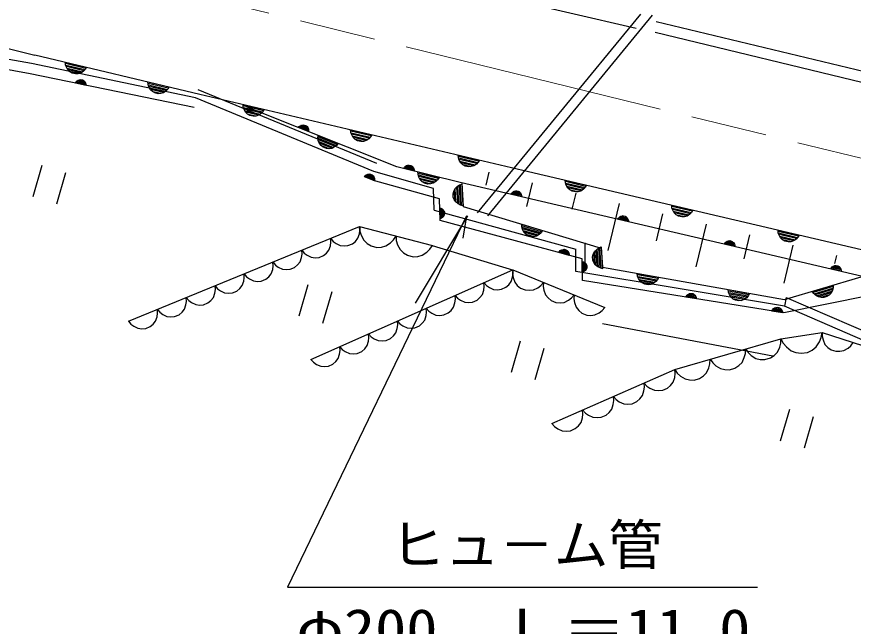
# Model space of a CAD drawing. Units: millimetres, scale not verified. Extents: x 274551 to 914551, y 119061 to 479061.
# Drawn here: x 599096 to 637498, y 365591 to 393570 of the extents above; entities that cross this region are included whole.
import ezdxf
from ezdxf.enums import TextEntityAlignment as Align

# ---------------------------------------------------------------- set-up
doc = ezdxf.new("R2010")
doc.units = ezdxf.units.MM
doc.header["$LTSCALE"] = 1000
doc.linetypes.add('CHAIN', pattern=[18.5, 12, -1.5, 3.5, -1.5])
doc.layers.add('M-BGD', color=7, linetype='Continuous', lineweight=25)
doc.layers.add('M-BMK', color=2, linetype='CHAIN', lineweight=13)
doc.styles.add('ＭＳ ゴシック', font='')
doc.styles.get('ＭＳ ゴシック').set_extended_font_data('MS Gothic')

# ---------------------------------------------------------------- blocks, each defined once
blk = doc.blocks.new('BUHIN181')
at = {"color": 7, "linetype": 'Continuous', "lineweight": 25}
blk.add_lwpolyline([(-663, -271), (-551, -404), (-419, -500), (-230, -593), (-51, -613), (125, -599), (331, -515), (466, -402), (580, -262), (649, -63), (673, 97), (663, 271)], dxfattribs=at)
blk = doc.blocks.new('BUHIN182')
at = {"color": 7, "linetype": 'Continuous', "lineweight": 25}
blk.add_lwpolyline([(-834, 216), (-821, 8), (-763, -181), (-648, -407), (-490, -554), (-310, -667), (-52, -734), (160, -722), (370, -669), (580, -528), (718, -390), (834, -216)], dxfattribs=at)
blk = doc.blocks.new('BUHIN183')
at = {"color": 7, "linetype": 'Continuous', "lineweight": 25}
blk.add_lwpolyline([(-662, -294), (-544, -424), (-408, -518), (-214, -606), (-33, -621), (144, -601), (350, -510), (483, -392), (593, -247), (658, -45), (676, 118), (662, 294)], dxfattribs=at)
blk = doc.blocks.new('BUHIN184')
at = {"color": 7, "linetype": 'Continuous', "lineweight": 25}
blk.add_lwpolyline([(-706, 288), (-719, 104), (-691, -68), (-616, -280), (-496, -428), (-351, -548), (-132, -638), (55, -652), (245, -631), (446, -532), (583, -427), (706, -288)], dxfattribs=at)
blk = doc.blocks.new('BUHIN185')
at = {"color": 7, "linetype": 'Continuous', "lineweight": 25}
blk.add_lwpolyline([(-705, -309), (-581, -448), (-436, -549), (-231, -644), (-38, -660), (151, -640), (369, -544), (512, -419), (630, -266), (699, -51), (720, 123), (705, 309)], dxfattribs=at)
blk = doc.blocks.new('BUHIN186')
at = {"color": 7, "linetype": 'Continuous', "lineweight": 25}
blk.add_lwpolyline([(-812, -236), (-697, -405), (-553, -535), (-343, -668), (-136, -713), (72, -719), (324, -646), (497, -529), (648, -380), (754, -155), (802, 30), (812, 236)], dxfattribs=at)
blk = doc.blocks.new('BUHIN188')
at = {"color": 7, "linetype": 'Continuous', "lineweight": 25}
blk.add_lwpolyline([(-713, 233), (-713, 52), (-673, -115), (-586, -318), (-457, -455), (-307, -563), (-85, -635), (100, -637), (285, -602), (475, -491), (603, -379), (713, -233)], dxfattribs=at)
blk = doc.blocks.new('BUHIN70')
at = {"color": 7, "linetype": 'Continuous', "lineweight": 25}
for p, q in [((-346, 881), (-763, -560)), ((343, -880), (760, 561))]:
    blk.add_line(p, q, dxfattribs=at)
blk = doc.blocks.new('BUHIN219')
at = {"color": 7, "linetype": 'Continuous', "lineweight": 25}
for p, q in [((448, -170), (-477, 48)), ((-467, -19), (409, -225)), ((359, -277), (-442, -89)), ((-413, -160), (296, -326)), ((223, -373), (-366, -235)), ((-266, -323), (97, -408))]:
    blk.add_line(p, q, dxfattribs=at)
blk.add_lwpolyline([(487, -114), (421, -217), (343, -299), (223, -384), (102, -417), (-21, -427), (-172, -391), (-277, -328), (-371, -244), (-440, -115), (-477, -6), (-487, 114)], close=True, dxfattribs=at)
blk = doc.blocks.new('BUHIN220')
at = {"color": 7, "linetype": 'Continuous', "lineweight": 25}
for p, q in [((448, -169), (-477, 48)), ((-467, -19), (410, -224)), ((359, -277), (-442, -89)), ((-412, -160), (296, -326)), ((223, -373), (-366, -235)), ((-266, -323), (97, -408))]:
    blk.add_line(p, q, dxfattribs=at)
blk.add_lwpolyline([(487, -114), (422, -217), (343, -299), (223, -384), (103, -417), (-20, -427), (-171, -391), (-277, -328), (-371, -244), (-440, -115), (-477, -6), (-487, 114)], close=True, dxfattribs=at)
blk = doc.blocks.new('BUHIN223')
at = {"color": 7, "linetype": 'Continuous', "lineweight": 25}
for p, q in [((-224, 84), (238, -24)), ((233, 10), (-205, 112)), ((-179, 138), (221, 45)), ((206, 80), (-148, 163)), ((-112, 187), (183, 118)), ((133, 162), (-49, 204))]:
    blk.add_line(p, q, dxfattribs=at)
blk.add_lwpolyline([(-243, 57), (-211, 108), (-172, 149), (-112, 192), (-51, 208), (10, 213), (86, 196), (138, 164), (185, 122), (220, 58), (238, 3), (243, -57)], close=True, dxfattribs=at)
blk = doc.blocks.new('BUHIN228')
at = {"color": 7, "linetype": 'Continuous', "lineweight": 25}
for p, q in [((457, -145), (-479, 22)), ((-465, -44), (421, -202)), ((373, -257), (-437, -113)), ((-403, -182), (313, -310)), ((243, -361), (-353, -255)), ((-248, -337), (119, -402))]:
    blk.add_line(p, q, dxfattribs=at)
blk.add_lwpolyline([(492, -88), (433, -194), (359, -280), (244, -371), (125, -411), (3, -427), (-150, -400), (-259, -342), (-357, -264), (-433, -139), (-475, -32), (-492, 88)], close=True, dxfattribs=at)
blk = doc.blocks.new('BUHIN233')
at = {"color": 7, "linetype": 'Continuous', "lineweight": 25}
for p, q in [((-230, 69), (239, -7)), ((232, 26), (-212, 97)), ((-189, 125), (217, 60)), ((200, 94), (-159, 152)), ((-125, 178), (174, 130)), ((121, 170), (-63, 200))]:
    blk.add_line(p, q, dxfattribs=at)
blk.add_lwpolyline([(-247, 40), (-218, 93), (-182, 137), (-125, 183), (-66, 204), (-5, 213), (72, 201), (127, 173), (176, 135), (216, 73), (237, 20), (247, -40)], close=True, dxfattribs=at)
blk = doc.blocks.new('BUHIN241')
at = {"color": 7, "linetype": 'Continuous', "lineweight": 25}
for p, q in [((447, -171), (-477, 50)), ((-467, -17), (409, -226)), ((358, -278), (-442, -87)), ((-413, -158), (294, -328)), ((221, -374), (-367, -234)), ((-267, -322), (95, -408))]:
    blk.add_line(p, q, dxfattribs=at)
blk.add_lwpolyline([(486, -116), (421, -219), (342, -300), (222, -385), (101, -417), (-22, -427), (-173, -390), (-279, -327), (-372, -243), (-441, -113), (-477, -4), (-486, 116)], close=True, dxfattribs=at)

msp = doc.modelspace()

# ---------------------------------------------------------------- linework, layer by layer
at = {"layer": 'M-BGD'}
for p, q in [((601665, 399077), (627531, 393040)), ((588208, 394708), (599919, 391803)), ((627726, 393693), (620233, 384563)), ((628262, 393636), (620708, 384433)), ((599770, 391422), (587952, 393539)), ((640735, 390383), (628447, 393343)), ((599713, 390943), (587903, 393154)), ((640635, 389893), (628396, 392841)), ((599924, 391822), (607502, 390009)), ((607308, 389844), (599770, 391422)), ((607246, 389411), (599713, 390943)), ((601807, 390549), (602272, 390454)), ((602266, 390487), (601825, 390577)), ((601850, 390604), (602253, 390522)), ((602237, 390557), (601881, 390630)), ((601916, 390654), (602213, 390594)), ((602161, 390636), (601979, 390673)), ((607416, 390232), (615614, 386850)), ((615482, 386472), (607308, 389844)), ((607502, 390009), (622322, 386525)), ((616544, 386685), (609678, 389417)), ((612051, 388507), (612492, 388331)), ((612492, 388365), (612074, 388531)), ((612103, 388553), (612485, 388401)), ((612475, 388438), (612138, 388573)), ((612177, 388591), (612458, 388479)), ((612415, 388530), (612242, 388599)), ((613811, 387705), (612928, 388056)), ((612929, 387989), (613765, 387656)), ((613707, 387612), (612943, 387916)), ((612961, 387842), (613637, 387572)), ((613558, 387537), (612996, 387760)), ((613082, 387659), (613428, 387521)), ((617309, 386625), (616956, 386712)), ((616992, 386735), (617286, 386663)), ((617236, 386707), (617055, 386752)), ((615209, 386335), (615489, 386221)), ((615446, 386272), (615274, 386343)), ((618231, 385688), (615482, 386472)), ((619458, 385968), (616544, 386685)), ((616879, 386634), (617340, 386521)), ((617335, 386554), (616898, 386662)), ((616924, 386688), (617323, 386589)), ((618441, 386138), (617522, 386376)), ((620768, 386428), (620628, 385840)), ((622322, 386525), (651630, 379655)), ((615082, 386252), (615522, 386073)), ((615522, 386106), (615105, 386276)), ((615134, 386298), (615515, 386143)), ((615506, 386180), (615169, 386318)), ((618498, 385210), (615475, 386058)), ((617530, 386310), (618401, 386083)), ((618349, 386032), (617553, 386239)), ((617581, 386167), (618285, 385984)), ((618211, 385939), (617626, 386091)), ((617724, 386001), (618084, 385907)), ((637928, 381650), (619458, 385968)), ((622763, 385951), (622500, 384853)), ((618259, 384694), (618231, 385688)), ((619169, 385558), (619189, 385186)), ((619257, 385074), (619225, 385678)), ((619284, 385744), (619323, 385018)), ((619388, 384971), (619344, 385792)), ((619404, 385836), (619452, 384937)), ((619516, 384915), (619465, 385864)), ((619524, 385932), (619582, 384854)), ((618534, 384215), (618498, 385210)), ((624758, 385474), (624583, 384744)), ((619582, 384854), (625930, 382940)), ((626752, 384997), (626236, 382838)), ((619750, 384433), (611528, 367386)), ((619783, 384437), (617389, 380429)), ((618259, 384694), (624764, 382902)), ((618544, 384786), (618562, 384312)), ((618593, 384325), (618576, 384775)), ((618608, 384757), (618623, 384346)), ((618654, 384370), (618640, 384734)), ((618672, 384705), (618684, 384403)), ((618713, 384462), (618706, 384648)), ((619750, 384433), (619574, 383407)), ((628747, 384520), (628451, 383285)), ((625055, 382455), (618534, 384215)), ((630741, 384043), (630273, 382086)), ((604228, 379592), (614838, 383934)), ((614838, 383934), (618175, 383071)), ((623193, 383700), (622283, 383974)), ((622289, 383907), (623151, 383647)), ((623097, 383598), (622309, 383836)), ((622334, 383763), (623031, 383553)), ((622955, 383510), (622376, 383685)), ((622470, 383591), (622827, 383484)), ((632736, 383566), (632469, 382452)), ((618169, 383073), (621896, 381940)), ((624112, 382872), (624404, 382793)), ((624355, 382838), (624175, 382887)), ((624765, 381874), (624764, 382902)), ((625168, 383194), (625170, 382214)), ((625797, 382080), (625745, 382901)), ((625804, 382945), (625862, 382046)), ((625926, 382026), (625865, 382974)), ((625930, 382940), (625986, 382068)), ((634730, 383089), (634310, 381334)), ((623996, 382773), (624454, 382650)), ((624450, 382683), (624016, 382800)), ((624042, 382826), (624439, 382718)), ((624426, 382754), (624074, 382849)), ((625572, 382664), (625596, 382292)), ((625666, 382182), (625627, 382785)), ((625685, 382852), (625732, 382126)), ((636725, 382612), (636637, 382245)), ((625060, 381461), (625055, 382455)), ((625087, 382327), (625089, 381852)), ((625120, 381864), (625118, 382314)), ((625149, 382296), (625152, 381885)), ((625183, 381907), (625181, 382271)), ((625212, 382241), (625214, 381939)), ((625245, 381998), (625244, 382184)), ((612600, 377838), (621864, 381953)), ((621864, 381953), (626100, 380226)), ((634334, 380284), (624765, 381874)), ((625986, 382068), (634334, 380583)), ((634305, 379973), (625060, 381461)), ((634334, 380583), (637856, 381628)), ((636568, 381181), (635657, 380910)), ((635699, 380858), (636562, 381114)), ((636544, 381043), (635755, 380809)), ((635816, 380762), (636514, 380969)), ((638187, 380753), (634305, 379973)), ((634416, 380686), (634334, 380284)), ((634414, 380677), (640475, 378063)), ((636474, 380892), (635894, 380720)), ((636024, 380693), (636382, 380799)), ((640350, 377681), (634333, 380277)), ((625985, 379484), (633808, 377998)), ((634179, 378792), (636071, 379083)), ((636071, 379083), (640351, 377683)), ((629306, 377375), (634179, 378792)), ((623664, 374899), (629306, 377375)), ((611528, 367386), (633107, 367386))]:
    msp.add_line(p, q, dxfattribs=at)
for points in [[(601788, 390521), (601819, 390573), (601857, 390615), (601916, 390659), (601976, 390678), (602037, 390684), (602113, 390669), (602167, 390639), (602215, 390599), (602252, 390535), (602271, 390481), (602278, 390421)], [(612027, 388482), (612067, 388528), (612112, 388563), (612178, 388596), (612240, 388604), (612301, 388599), (612373, 388571), (612421, 388531), (612461, 388483), (612486, 388414), (612496, 388358), (612492, 388297)], [(613857, 387754), (613778, 387662), (613688, 387593), (613557, 387526), (613433, 387511), (613310, 387520), (613166, 387577), (613070, 387656), (612990, 387752), (612940, 387890), (612921, 388003), (612928, 388124)], [(616859, 386607), (616892, 386658), (616932, 386699), (616992, 386740), (617053, 386756), (617114, 386760), (617190, 386742), (617242, 386710), (617288, 386667), (617323, 386602), (617340, 386548), (617344, 386488)], [(615058, 386228), (615098, 386274), (615144, 386308), (615209, 386340), (615272, 386347), (615333, 386343), (615405, 386313), (615452, 386274), (615492, 386225), (615516, 386156), (615526, 386100), (615521, 386039)], [(618481, 386192), (618414, 386090), (618333, 386011), (618211, 385929), (618090, 385898), (617967, 385891), (617817, 385930), (617712, 385996), (617621, 386082), (617554, 386213), (617521, 386322), (617513, 386443)], [(619580, 384894), (619463, 384927), (619362, 384980), (619247, 385071), (619182, 385178), (619138, 385293), (619130, 385448), (619161, 385567), (619215, 385680), (619319, 385783), (619414, 385849), (619526, 385892)], [(618513, 384798), (618571, 384780), (618621, 384753), (618677, 384706), (618709, 384652), (618730, 384594), (618733, 384517), (618717, 384458), (618689, 384401), (618635, 384351), (618588, 384319), (618531, 384298)], [(623235, 383753), (623163, 383654), (623080, 383577), (622955, 383500), (622832, 383474), (622709, 383472), (622560, 383517), (622459, 383587), (622371, 383676), (622309, 383810), (622280, 383920), (622277, 384041)], [(623976, 382746), (624010, 382797), (624050, 382836), (624112, 382877), (624173, 382891), (624234, 382894), (624309, 382874), (624361, 382841), (624406, 382797), (624439, 382731), (624455, 382677), (624458, 382616)], [(625990, 382005), (625873, 382037), (625772, 382088), (625656, 382178), (625589, 382284), (625544, 382399), (625534, 382554), (625564, 382674), (625617, 382787), (625720, 382892), (625813, 382958), (625926, 383003)], [(625055, 382339), (625113, 382319), (625162, 382291), (625217, 382242), (625247, 382188), (625266, 382129), (625267, 382051), (625248, 381993), (625219, 381937), (625164, 381888), (625115, 381858), (625058, 381839)], [(636574, 381248), (636569, 381126), (636541, 381016), (636479, 380883), (636391, 380794), (636289, 380725), (636140, 380681), (636017, 380683), (635894, 380710), (635770, 380787), (635684, 380864), (635616, 380963)]]:
    msp.add_lwpolyline(points, close=True, dxfattribs=at)
msp.add_lwpolyline([(634179, 378792), (634283, 378585), (634425, 378418), (634642, 378238), (634867, 378157), (635101, 378120), (635394, 378165), (635605, 378270), (635796, 378416), (635948, 378652), (636029, 378853), (636071, 379083)], dxfattribs=at)
at = {"layer": 'M-BMK'}
msp.add_line((599010, 396595), (725062, 365696), dxfattribs=at)

# ---------------------------------------------------------------- block references
at = {"layer": 'M-BGD'}
for name, p in [('BUHIN241', (601818, 391369)), ('BUHIN241', (605607, 390462)), ('BUHIN219', (609972, 389428)), ('BUHIN219', (614912, 388267)), ('BUHIN219', (619852, 387105)), ('BUHIN70', (600597, 385864)), ('BUHIN220', (624764, 385952)), ('BUHIN223', (622036, 385365)), ('BUHIN220', (629649, 384807)), ('BUHIN223', (626935, 384220)), ('BUHIN181', (614175, 383662)), ('BUHIN182', (615673, 383718)), ('BUHIN220', (634533, 383662)), ('BUHIN181', (612849, 383120)), ('BUHIN182', (617341, 383287)), ('BUHIN223', (631821, 383078)), ('BUHIN181', (611523, 382577)), ('BUHIN181', (610196, 382034)), ('BUHIN223', (636706, 381936)), ('BUHIN181', (608870, 381491)), ('BUHIN183', (621203, 381659)), ('BUHIN184', (622570, 381665)), ('BUHIN228', (628073, 381696)), ('BUHIN183', (619879, 381071)), ('BUHIN184', (623982, 381090)), ('BUHIN181', (607544, 380949)), ('BUHIN70', (612812, 380390)), ('BUHIN228', (632247, 380954)), ('BUHIN181', (606217, 380406)), ('BUHIN183', (618556, 380483)), ('BUHIN184', (625394, 380514)), ('BUHIN233', (630053, 380658)), ('BUHIN183', (617232, 379895)), ('BUHIN233', (634009, 380021)), ('BUHIN181', (604891, 379863)), ('BUHIN183', (615909, 379307)), ('BUHIN188', (636784, 378849)), ('BUHIN183', (614585, 378719)), ('BUHIN70', (622554, 377795)), ('BUHIN186', (633367, 378556)), ('BUHIN183', (613262, 378131)), ('BUHIN186', (631742, 378084)), ('BUHIN186', (630118, 377611)), ('BUHIN185', (628601, 377066)), ('BUHIN185', (627190, 376447)), ('BUHIN185', (625780, 375828)), ('BUHIN185', (624369, 375209)), ('BUHIN70', (634910, 374654))]:
    msp.add_blockref(name, p, dxfattribs=at)

# ---------------------------------------------------------------- texts
at = {"layer": 'M-BGD', "style": 'ＭＳ ゴシック'}
msp.add_text('ヒュ－ム管', height=1833, dxfattribs=at).set_placement((616253, 367867), align=Align.BOTTOM_LEFT)
at = {"layer": 'M-BGD', "style": 'ＭＳ ゴシック', "width": 1.15}
msp.add_text('φ200\u3000Ｌ＝11.0', height=1833, dxfattribs=at).set_placement((611931, 364008), align=Align.BOTTOM_LEFT)

doc.saveas('drawing.dxf')
